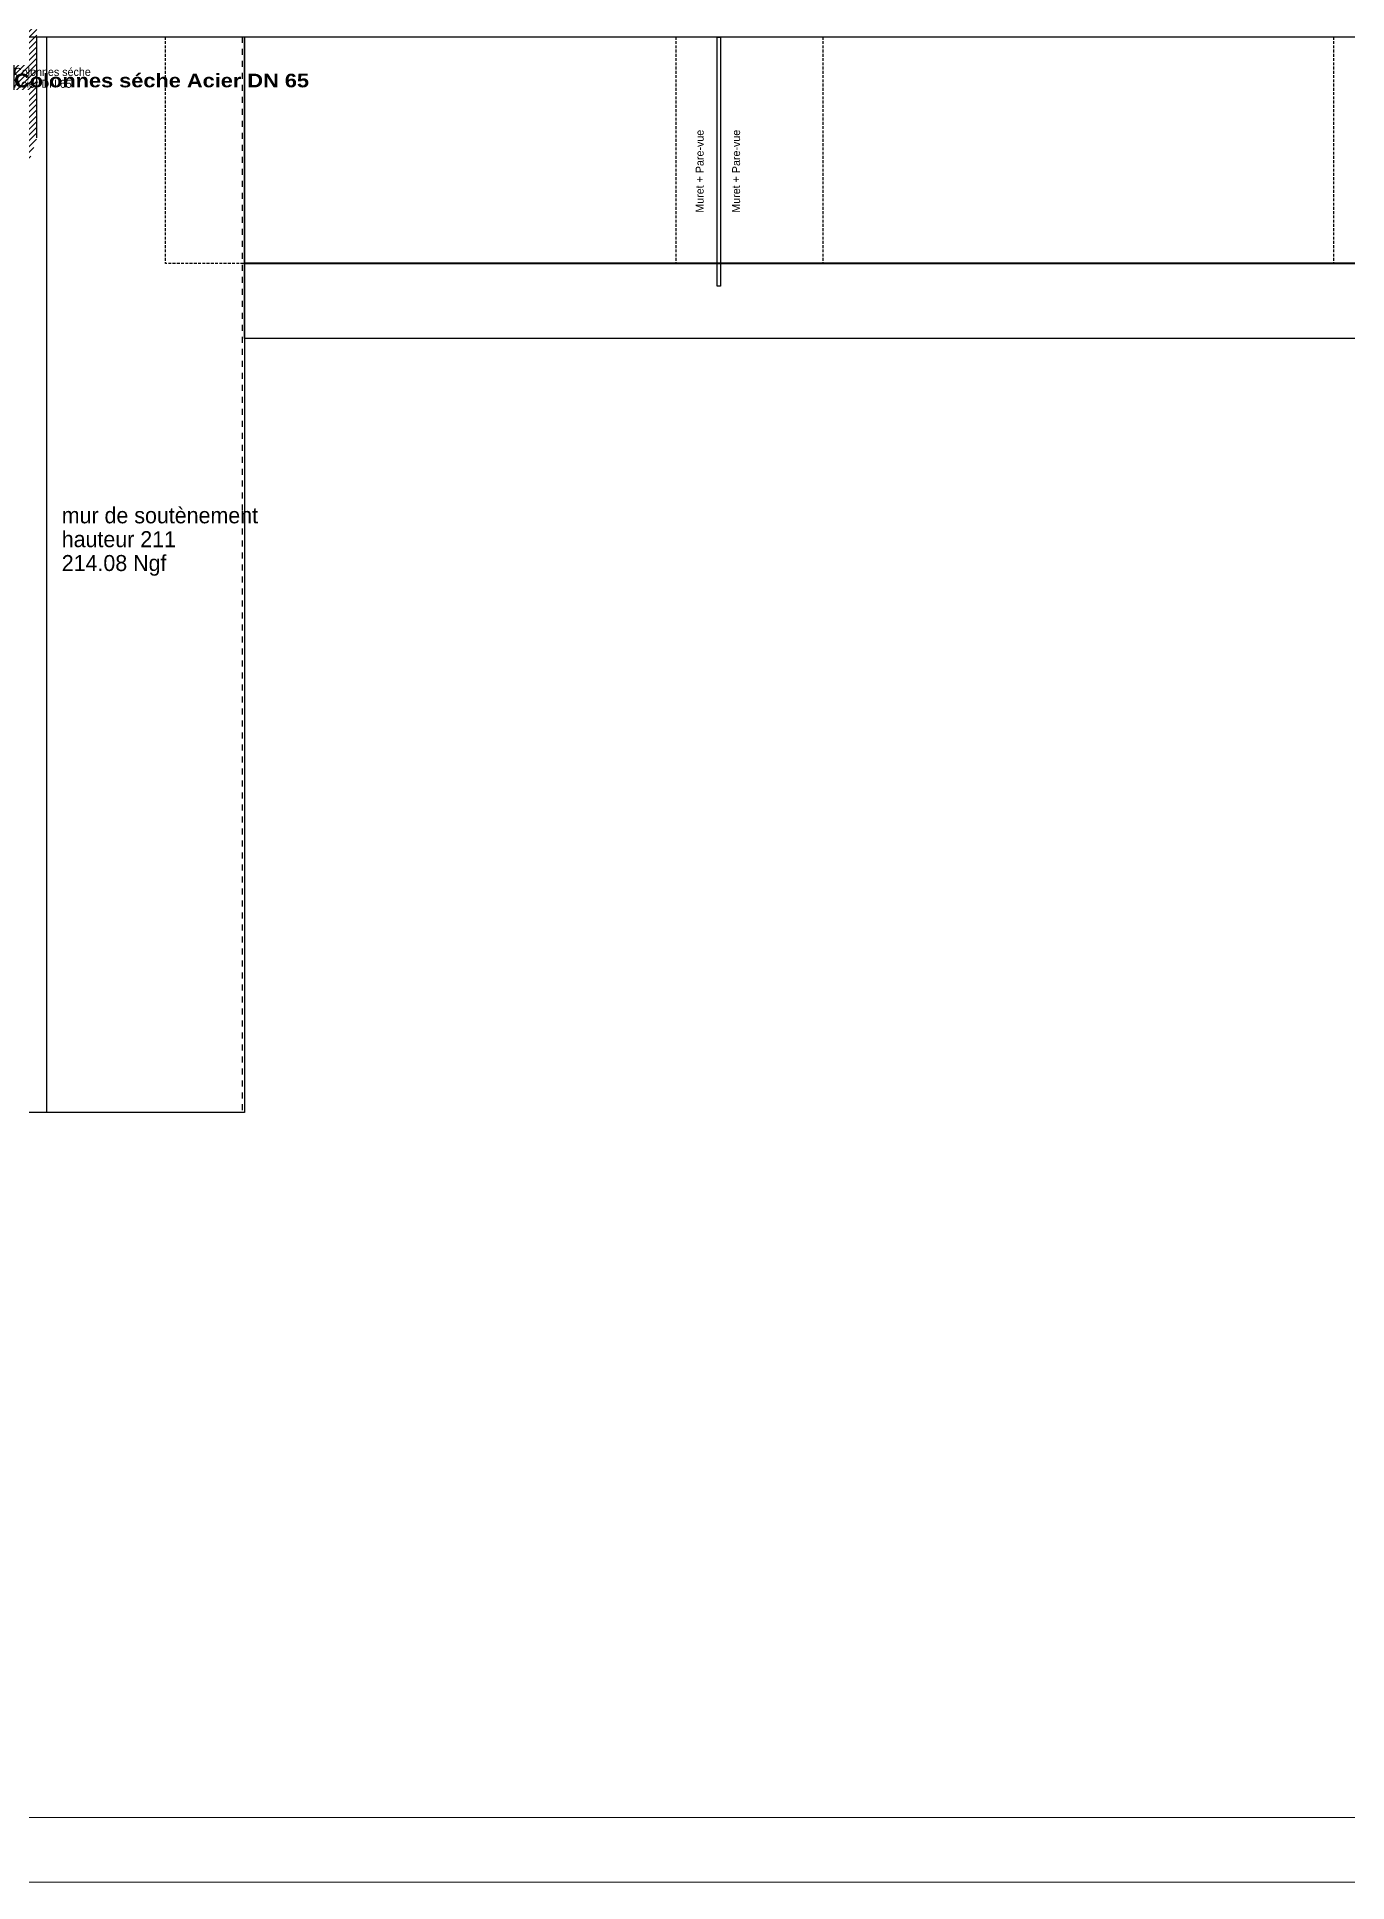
# Model space of a CAD drawing. Header units: centimetres. Extents: x 2648 to 12729, y 1890 to 6224.
# Drawn here: x 5020 to 6176, y 1890 to 3517 of the extents above; entities that cross this region are included whole.
import ezdxf

# ---------------------------------------------------------------- set-up
doc = ezdxf.new("R2010")
doc.units = ezdxf.units.CM
for name, pattern in [('prlm_ef', [0.165, 0.1, -0.065]), ('Style de ligne -13', [0.147638, 0.098425, -0.049213]), ('VW-01', [0.41656, 0.20828, -0.20828])]:
    doc.linetypes.add(name, pattern=pattern)
for name, color, linetype in [('B GÈnÈral_Hatch', 252, 'Continuous'), ('B Général', 252, 'Continuous'), ('C ANNOTATIONS-prestations', 252, 'Continuous'), ('prlm-EAU-EF', 161, 'Continuous')]:
    doc.layers.add(name, color=color, linetype=linetype)
doc.layers.add('prlm-ZCARTOUCHE', color=181, linetype='Continuous', lineweight=13)
doc.layers.add('prlm-ZEROPLOT', color=254, linetype='Continuous', plot=False)
doc.styles.add('Eurostile', font='Eurosti.TTF')
doc.styles.add('prlm-eau-ef', font='ariblk.ttf', dxfattribs={"height": 18})
pattern_1 = [(45, (0, 0), (2.4253472, -2.6458333), [])]

msp = doc.modelspace()

# ---------------------------------------------------------------- hatches: boundary and pattern name
at = {"layer": 'B GÈnÈral_Hatch', "linetype": 'Continuous'}
h = msp.add_hatch(dxfattribs=at)
h.set_pattern_fill('50_BETON', color=256, style=0, pattern_type=2)
h.set_pattern_definition(pattern_1)
h.paths.add_polyline_path([(5019.972, 4893.389), (4999.972, 4909.389), (4999.96, 3431.421), (5019.96, 3428.332)])
h = msp.add_hatch(dxfattribs=at)
h.set_pattern_fill('50_BETON', color=256, style=0, pattern_type=2)
h.set_pattern_definition(pattern_1)
edge = h.paths.add_edge_path()
edge.add_line((5019.96, 3428.332), (4999.96, 3431.421))
edge.add_arc((4150.95, 3701.724), 891, 282.05921, 342.339857, ccw=False)
edge.add_line((4337.1, 2830.387), (4337.1, 2830.387))
edge.add_arc((4150.95, 3701.724), 891, 221.778562, 282.05921, ccw=False)
edge.add_line((3486.509, 3108.092), (3486.509, 3108.092))
edge.add_line((3486.509, 3108.092), (3486.509, 3108.092))
edge.add_arc((4150.95, 3701.724), 891, 161.497915, 221.778562, ccw=False)
edge.add_line((3306.004, 3984.474), (3306.004, 3984.474))
edge.add_line((3306.004, 3984.474), (3286.945, 3990.543))
edge.add_line((3286.945, 3990.543), (3286.945, 3990.543))
edge.add_arc((4150.95, 3701.724), 911, 161.516326, 221.856322)
edge.add_line((3472.419, 3093.846), (3472.419, 3093.846))
edge.add_arc((4150.95, 3701.724), 911, 221.856322, 282.196318)
edge.add_arc((4150.95, 3701.724), 911, 282.196318, 342.536314)

# ---------------------------------------------------------------- linework, layer by layer
at = {"layer": 'B Général', "linetype": 'Continuous', "lineweight": 18}
msp.add_line((5019.96, 3428.332), (5019.961, 3517.389), dxfattribs=at)
at = {"layer": 'B Général', "linetype": 'Continuous'}
msp.add_line((5019.96, 3428.332), (5019.961, 3517.389), dxfattribs=at)
at = {"layer": 'B Général', "linetype": 'VW-01', "ltscale": 25.4}
for p, q in [((5201.041, 3517.389), (5201.041, 2568.403)), ((5201.041, 2568.403), (2860.209, 2568.403))]:
    msp.add_line(p, q, dxfattribs=at)
at = {"layer": 'B Général', "linetype": 'Continuous', "flags": 128}
for points in [[(4999.96, 3517.389), (5028.465, 3517.389), (5028.465, 2568.498), (4999.96, 2568.498)], [(5620.065, 3517.042), (5623.065, 3517.042), (5623.065, 3297.391), (5620.065, 3297.391)]]:
    msp.add_lwpolyline(points, close=True, dxfattribs=at)
at = {"layer": 'B Général', "linetype": 'Style de ligne -13', "ltscale": 25.4, "flags": 128}
for points in [[(5133.434, 3517.389), (5583.434, 3517.389), (5583.434, 3317.389), (5133.434, 3317.389)], [(5713.484, 3517.389), (6163.484, 3517.389), (6163.484, 3317.391), (5713.484, 3317.391)]]:
    msp.add_lwpolyline(points, close=True, dxfattribs=at)
at = {"layer": 'prlm-ZCARTOUCHE'}
for points in [[(2648.365, 6222.481), (12729.087, 6222.481), (12729.087, 1889.576), (2648.365, 1889.576)], [(2705.426, 6174.971), (12672.026, 6174.971), (12672.026, 1946.587), (2705.426, 1946.587)]]:
    msp.add_lwpolyline(points, close=True, dxfattribs=at)
at = {"layer": 'prlm-ZEROPLOT'}
for points in [[(4931.965, 3517.389), (5203.041, 3517.389), (5203.041, 2568.403), (4931.965, 2568.403)], [(7638.484, 3317.639), (5203.041, 3317.639), (5203.041, 3517.389), (7638.484, 3517.389)], [(6199.948, 3251.389), (5203.041, 3251.389), (5203.041, 3317.389), (6199.948, 3317.389)]]:
    msp.add_lwpolyline(points, close=True, dxfattribs=at)

# ---------------------------------------------------------------- texts
at = {"layer": 'B Général', "char_height": 7.059, "attachment_point": 1, "rotation": 90, "line_spacing_factor": 0.894142, "style": 'Eurostile'}
for insert in [(5600.999, 3362.305), (5633.14, 3362.305)]:
    msp.add_mtext('Muret + Pare-vue', dxfattribs=dict(at, insert=insert))
at = {"layer": 'B Général', "insert": (5041.861, 3102.394), "char_height": 14.118, "width": 245.81575, "attachment_point": 1, "line_spacing_factor": 0.894142, "style": 'Eurostile'}
msp.add_mtext('mur de soutènement\\Phauteur 211\\P214.08 Ngf', dxfattribs=at)
at = {"layer": 'C ANNOTATIONS-prestations', "insert": (4999.788, 3490.045), "char_height": 7.059, "width": 85.21167, "attachment_point": 1, "rotation": 0, "line_spacing_factor": 0.894142, "style": 'Eurostile'}
msp.add_mtext('Colonnes séche Acier DN 65', dxfattribs=at)
at = {"layer": 'prlm-EAU-EF', "color": 1, "linetype": 'prlm_ef', "ltscale": 100, "insert": (4999.788, 3484.906), "char_height": 12, "width": 543.68527, "attachment_point": 1, "rotation": 0, "style": 'prlm-eau-ef'}
msp.add_mtext('Colonnes séche Acier DN 65', dxfattribs=at)

doc.saveas('drawing.dxf')
